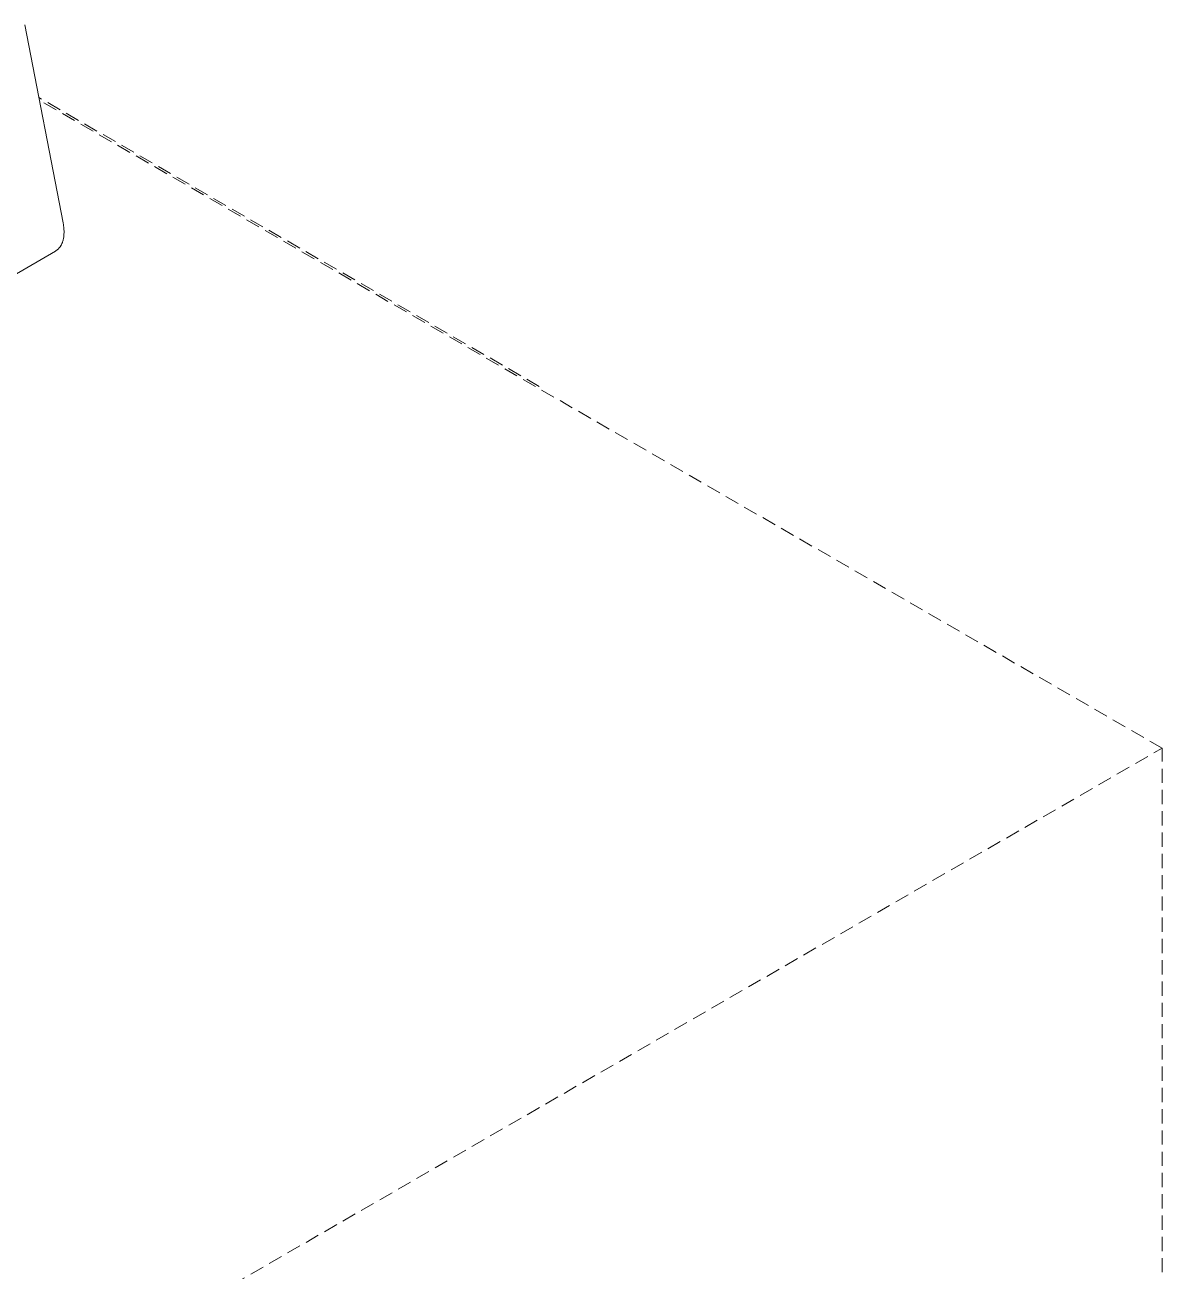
# Model space of a CAD drawing. Header units: millimetres. Extents: x -75 to 3710, y -20 to 2482.
# Drawn here: x 3608.5 to 3710.3, y 657.7 to 769.2 of the extents above; entities that cross this region are included whole.
import ezdxf

# ---------------------------------------------------------------- set-up
doc = ezdxf.new("R2010")
doc.units = ezdxf.units.MM
doc.linetypes.add('HIDDEN', pattern=[1.905, 1.27, -0.635])
doc.layers.add('ZANO_R', color=7, linetype='Continuous', lineweight=0)
doc.layers.add('ZANO_R_przerywana', color=7, linetype='HIDDEN', lineweight=0)

msp = doc.modelspace()

# ---------------------------------------------------------------- linework, layer by layer
at = {"layer": 'ZANO_R'}
for p, q in [((3608.51, 769.23), (3611.92, 751.51)), ((3611.92, 751.51), (3611.92, 751.5)), ((3611.92, 751.5), (3611.95, 751.32)), ((3611.95, 751.32), (3611.97, 751.22)), ((3611.97, 751.22), (3611.98, 751.14)), ((3611.98, 751.14), (3611.99, 751.05)), ((3611.99, 751.05), (3612, 750.96)), ((3612, 750.96), (3612, 750.87)), ((3612, 750.87), (3612.01, 750.78)), ((3611.85, 749.72), (3611.84, 749.69)), ((3611.86, 749.75), (3611.85, 749.72)), ((3611.88, 749.82), (3611.86, 749.75)), ((3611.9, 749.88), (3611.88, 749.82)), ((3611.92, 749.95), (3611.9, 749.88)), ((3611.94, 750.01), (3611.92, 749.95)), ((3611.95, 750.08), (3611.94, 750.01)), ((3611.96, 750.15), (3611.95, 750.08)), ((3611.98, 750.22), (3611.96, 750.15)), ((3611.99, 750.3), (3611.98, 750.22)), ((3612, 750.46), (3611.99, 750.38)), ((3611.99, 750.38), (3611.99, 750.3)), ((3612.01, 750.62), (3612, 750.54)), ((3612, 750.54), (3612, 750.46)), ((3612.01, 750.78), (3612.01, 750.7)), ((3612.01, 750.7), (3612.01, 750.62)), ((3593.91, 738.97), (3611.24, 748.97)), ((3611.26, 748.99), (3611.24, 748.97)), ((3611.28, 749), (3611.26, 748.99)), ((3611.3, 749.02), (3611.28, 749)), ((3611.33, 749.03), (3611.3, 749.02)), ((3611.35, 749.05), (3611.33, 749.03)), ((3611.37, 749.06), (3611.35, 749.05)), ((3611.39, 749.08), (3611.37, 749.06)), ((3611.41, 749.09), (3611.39, 749.08)), ((3611.43, 749.11), (3611.41, 749.09)), ((3611.45, 749.13), (3611.43, 749.11)), ((3611.47, 749.15), (3611.45, 749.13)), ((3611.49, 749.16), (3611.47, 749.15)), ((3611.51, 749.18), (3611.49, 749.16)), ((3611.52, 749.2), (3611.51, 749.18)), ((3611.54, 749.22), (3611.52, 749.2)), ((3611.56, 749.24), (3611.54, 749.22)), ((3611.58, 749.26), (3611.56, 749.24)), ((3611.6, 749.28), (3611.58, 749.26)), ((3611.62, 749.3), (3611.6, 749.28)), ((3611.63, 749.33), (3611.62, 749.3)), ((3611.65, 749.35), (3611.63, 749.33)), ((3611.67, 749.37), (3611.65, 749.35)), ((3611.68, 749.4), (3611.67, 749.37)), ((3611.7, 749.42), (3611.68, 749.4)), ((3611.72, 749.45), (3611.7, 749.42)), ((3611.73, 749.47), (3611.72, 749.45)), ((3611.74, 749.5), (3611.73, 749.47)), ((3611.76, 749.52), (3611.74, 749.5)), ((3611.77, 749.55), (3611.76, 749.52)), ((3611.79, 749.58), (3611.77, 749.55)), ((3611.81, 749.63), (3611.79, 749.58)), ((3611.82, 749.66), (3611.81, 749.63)), ((3611.84, 749.69), (3611.82, 749.66))]:
    msp.add_line(p, q, dxfattribs=at)
at = {"layer": 'ZANO_R_przerywana'}
for p, q in [((3654.55, 736.87), (3609.76, 762.73)), ((3710.3, 704.48), (3609.81, 762.49)), ((3354.86, 499.26), (3710.3, 704.48)), ((3710.3, 510.87), (3710.3, 704.48))]:
    msp.add_line(p, q, dxfattribs=at)

doc.saveas('drawing.dxf')
